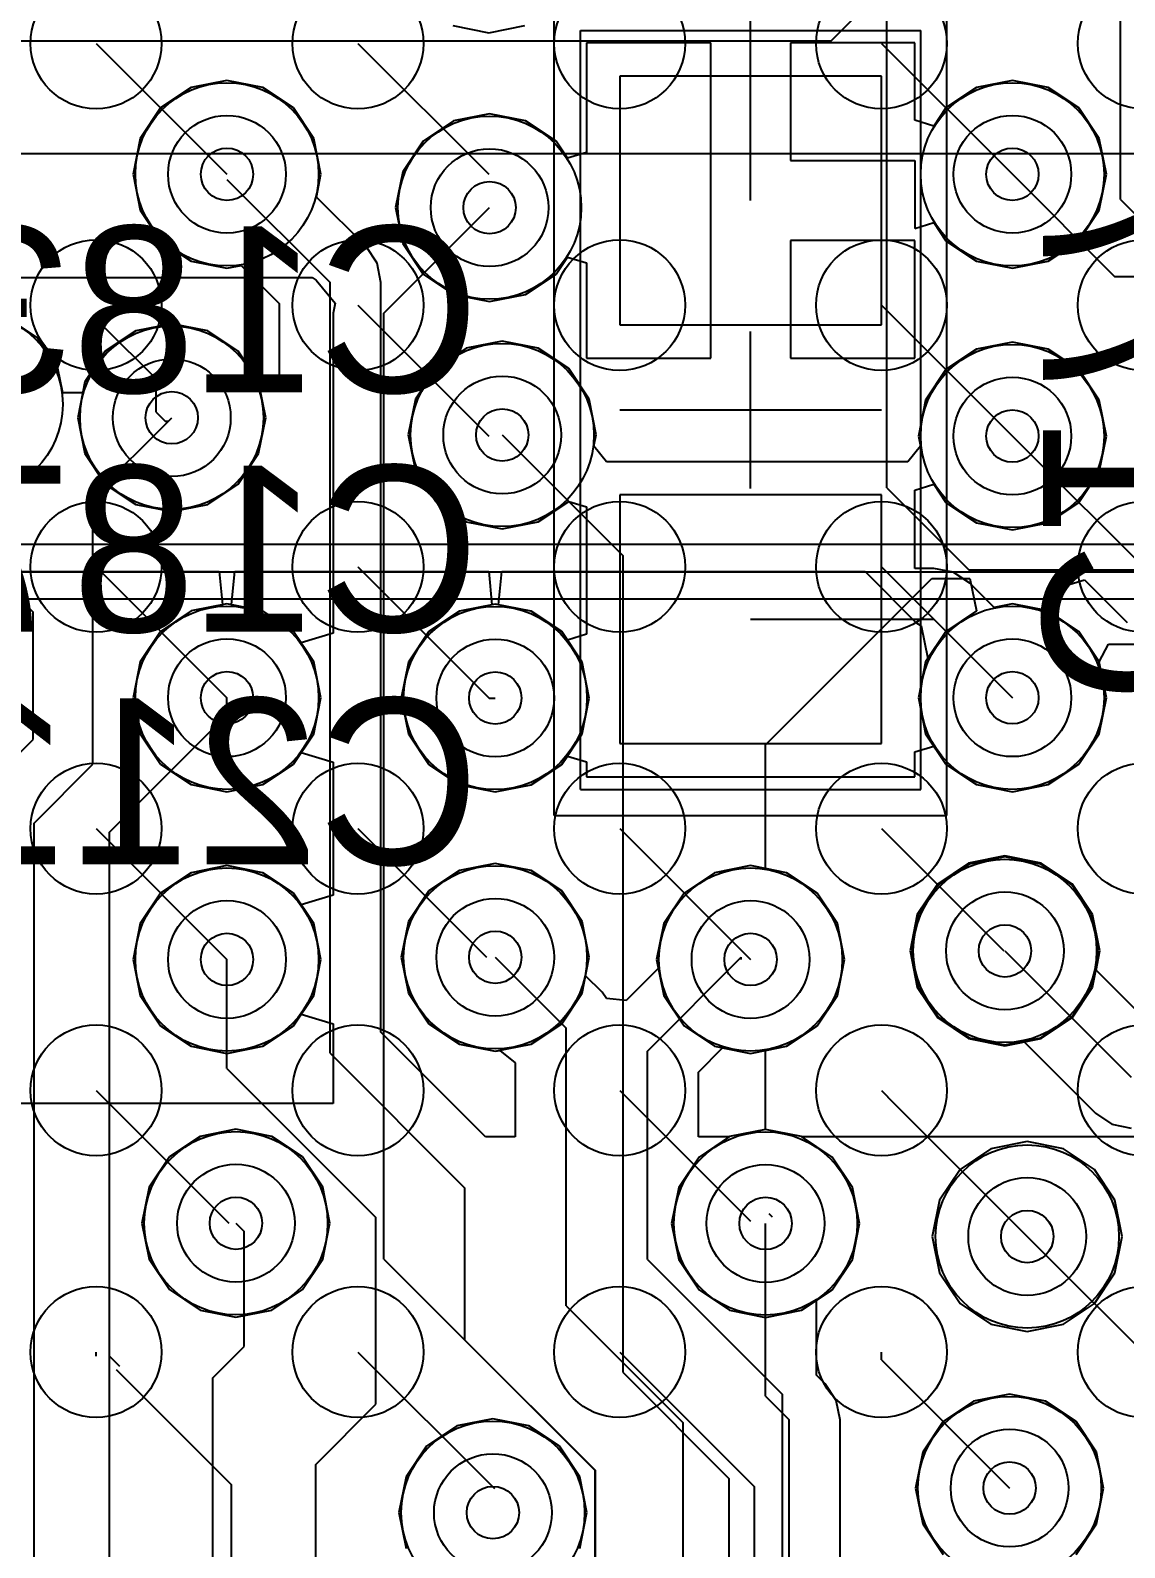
# Model space of a CAD drawing. Extents: x 28 to 300, y 18 to 330.
# Drawn here: x 180.03 to 184.21, y 139.52 to 145.32 of the extents above; entities that cross this region are included whole.
import ezdxf

# ---------------------------------------------------------------- set-up
doc = ezdxf.new("R2010")
doc.units = 0
for name, color, linetype in [('BOTTOMLAYER', 5, 'CONTINUOUS'), ('BOTTOMOVERLAY', 54, 'CONTINUOUS'), ('BOTTOMPASTE', 16, 'CONTINUOUS'), ('BOTTOMSOLDER', 6, 'CONTINUOUS'), ('DRILLDRAWING', 1, 'CONTINUOUS'), ('INTERNALPLANE1', 76, 'CONTINUOUS'), ('INTERNALPLANE6', 136, 'CONTINUOUS'), ('MECHANICAL14', 56, 'CONTINUOUS'), ('MECHANICAL16', 56, 'CONTINUOUS'), ('MECHANICAL8', 56, 'CONTINUOUS'), ('MIDLAYER1', 16, 'CONTINUOUS'), ('MIDLAYER3', 90, 'CONTINUOUS'), ('MULTILAYER', 9, 'CONTINUOUS'), ('TOPLAYER', 1, 'CONTINUOUS'), ('TOPPASTE', 8, 'CONTINUOUS'), ('TOPSOLDER', 216, 'CONTINUOUS'), ('VIAHOLELAYER', 16, 'CONTINUOUS')]:
    doc.layers.add(name, color=color, linetype=linetype)

msp = doc.modelspace()

# ---------------------------------------------------------------- linework, layer by layer
at = {"layer": 'BOTTOMLAYER'}
for p, q in [((182.7796, 144.6702), (182.7796, 145.7198)), ((181.6423, 145.3386), (181.7796, 145.3113)), ((181.7796, 145.3113), (181.9169, 145.3386)), ((182.6272, 145.2722), (182.1526, 145.2722)), ((182.1526, 145.2722), (182.1526, 144.8541)), ((182.6272, 144.6699), (182.6272, 145.2722)), ((183.4066, 145.2722), (182.932, 145.2722)), ((182.932, 145.2722), (182.932, 144.8226)), ((183.4066, 144.9768), (183.4066, 145.2722)), ((180.7796, 145.1291), (180.6423, 145.1018)), ((180.9169, 145.1018), (180.7796, 145.1291)), ((183.2796, 145.1452), (182.2796, 145.1452)), ((182.2796, 145.1452), (182.2796, 144.1952)), ((183.2796, 144.1952), (183.2796, 145.1452)), ((183.7796, 145.1291), (183.6423, 145.1018)), ((183.9169, 145.1018), (183.7796, 145.1291)), ((180.6423, 145.1018), (180.5258, 145.024)), ((181.0334, 145.024), (180.9169, 145.1018)), ((183.6423, 145.1018), (183.5258, 145.024)), ((184.0334, 145.024), (183.9169, 145.1018)), ((180.5258, 145.024), (180.448, 144.9075)), ((181.1112, 144.9075), (181.0334, 145.024)), ((181.7827, 145.0017), (181.6454, 144.9744)), ((181.9201, 144.9744), (181.7827, 145.0017)), ((183.5258, 145.024), (183.4795, 144.9547)), ((184.1112, 144.9075), (184.0334, 145.024)), ((181.6454, 144.9744), (181.5289, 144.8966)), ((182.0365, 144.8966), (181.9201, 144.9744)), ((183.4795, 144.9547), (183.4066, 144.9768)), ((180.448, 144.9075), (180.4207, 144.7702)), ((181.1385, 144.7702), (181.1112, 144.9075)), ((181.5289, 144.8966), (181.4511, 144.7802)), ((182.0797, 144.832), (182.0365, 144.8966)), ((184.1385, 144.7702), (184.1112, 144.9075)), ((182.1526, 144.8541), (182.0797, 144.832)), ((182.932, 144.8226), (183.4066, 144.8226)), ((183.4066, 144.8226), (183.4066, 144.5636)), ((180.4207, 144.7702), (180.448, 144.6329)), ((181.1212, 144.6834), (181.1385, 144.7702)), ((181.4511, 144.7802), (181.4238, 144.6428)), ((184.1112, 144.6329), (184.1385, 144.7702)), ((180.7796, 144.7504), (181.1733, 144.3567)), ((181.3106, 144.494), (181.1212, 144.6834)), ((181.4238, 144.6428), (181.4511, 144.5055)), ((182.6272, 144.0682), (182.6272, 144.6699)), ((180.448, 144.6329), (180.5258, 144.5164)), ((183.4066, 144.5636), (183.4795, 144.5857)), ((183.4795, 144.5857), (183.5258, 144.5164)), ((184.0334, 144.5164), (184.1112, 144.6329)), ((180.5258, 144.5164), (180.6423, 144.4386)), ((181.3527, 144.431), (181.3106, 144.494)), ((181.4511, 144.5055), (181.5289, 144.3891)), ((183.4066, 144.5178), (182.932, 144.5178)), ((182.932, 144.5178), (182.932, 144.0682)), ((183.4066, 144.0682), (183.4066, 144.5178)), ((183.5258, 144.5164), (183.6423, 144.4386)), ((183.9169, 144.4386), (184.0334, 144.5164)), ((180.6423, 144.4386), (180.7796, 144.4113)), ((180.7796, 144.4113), (180.8333, 144.422)), ((180.8333, 144.422), (180.9791, 144.2762)), ((181.3675, 144.3567), (181.3527, 144.431)), ((182.0365, 144.3891), (182.0797, 144.4537)), ((182.0797, 144.4537), (182.1526, 144.4316)), ((182.1526, 144.4316), (182.1526, 144.0682)), ((183.6423, 144.4386), (183.7796, 144.4113)), ((183.7796, 144.4113), (183.9169, 144.4386)), ((181.1733, 141.4122), (181.1733, 144.3567)), ((181.3675, 141.4926), (181.3675, 144.3567)), ((181.3675, 144.3567), (181.3675, 144.3567)), ((181.3675, 144.3567), (181.3675, 144.3567)), ((181.3675, 144.3567), (181.3675, 144.3567)), ((181.3675, 144.3567), (181.3675, 144.3567)), ((181.3675, 144.3567), (181.3675, 144.3567)), ((181.3675, 144.3567), (181.3675, 144.3567)), ((181.3675, 144.3567), (181.3675, 144.3567)), ((181.3675, 144.3567), (181.3675, 144.3567)), ((181.3675, 144.3567), (181.3675, 144.3567)), ((181.3675, 144.3567), (181.3675, 144.3567)), ((181.3675, 144.3567), (181.3675, 144.3567)), ((181.3675, 144.3567), (181.3675, 144.3567)), ((181.3675, 144.3567), (181.3675, 144.3567)), ((181.3675, 144.3567), (181.3675, 144.3567)), ((181.3675, 144.3567), (181.3675, 144.3567)), ((181.3675, 144.3567), (181.3675, 144.3567)), ((181.3675, 144.3567), (181.3675, 144.3567)), ((181.3675, 144.3567), (181.3675, 144.3567)), ((181.3675, 144.3567), (181.3675, 144.3567)), ((181.3675, 144.3567), (181.3675, 144.3567)), ((181.3675, 144.3567), (181.3675, 144.3567)), ((181.3675, 144.3567), (181.3675, 144.3567)), ((181.3675, 144.3567), (181.3675, 144.3567)), ((181.3675, 144.3567), (181.3675, 144.3567)), ((181.3675, 144.3567), (181.3675, 144.3567)), ((181.3675, 144.3567), (181.3675, 144.3567)), ((181.3675, 144.3567), (181.3675, 144.3567)), ((181.3675, 144.3567), (181.3675, 144.3567)), ((181.3675, 144.3567), (181.3675, 144.3567)), ((181.3675, 144.3567), (181.3675, 144.3567)), ((181.3675, 144.3567), (181.3675, 144.3567)), ((181.3675, 144.3567), (181.3675, 144.3567)), ((181.3675, 144.3567), (181.3675, 144.3567)), ((181.3675, 144.3567), (181.3675, 144.3567)), ((181.3675, 144.3567), (181.3675, 144.3567)), ((181.3675, 144.3567), (181.3675, 144.3567)), ((181.3675, 144.3567), (181.3675, 144.3567)), ((181.3675, 144.3567), (181.3675, 144.3567)), ((181.3675, 144.3567), (181.3675, 144.3567)), ((181.3675, 144.3567), (181.3675, 144.3567)), ((181.3675, 144.3567), (181.3675, 144.3567)), ((181.3675, 144.3567), (181.3675, 144.3567)), ((181.3675, 144.3567), (181.3675, 144.3567)), ((181.3675, 144.3567), (181.3675, 144.3567)), ((181.3675, 144.3567), (181.3675, 144.3567)), ((181.3675, 144.3567), (181.3675, 144.3567)), ((181.3675, 144.3567), (181.3675, 144.3567)), ((181.5289, 144.3891), (181.6454, 144.3113)), ((181.9201, 144.3113), (182.0365, 144.3891)), ((181.6454, 144.3113), (181.7827, 144.2839)), ((181.7827, 144.2839), (181.9201, 144.3113)), ((180.9791, 144.2762), (180.9791, 143.9696)), ((180.0561, 144.1451), (179.9396, 144.2229)), ((180.5686, 144.1991), (180.4313, 144.1718)), ((180.7059, 144.1718), (180.5686, 144.1991)), ((182.2796, 144.1952), (183.2796, 144.1952)), ((180.1339, 144.0286), (180.0561, 144.1451)), ((180.4313, 144.1718), (180.3148, 144.094)), ((180.8224, 144.094), (180.7059, 144.1718)), ((181.831, 144.1331), (181.6936, 144.1057)), ((181.9683, 144.1057), (181.831, 144.1331)), ((183.7796, 144.1291), (183.6423, 144.1018)), ((183.9169, 144.1018), (183.7796, 144.1291)), ((180.3148, 144.094), (180.237, 143.9775)), ((180.9002, 143.9775), (180.8224, 144.094)), ((181.6936, 144.1057), (181.5772, 144.0279)), ((182.0848, 144.0279), (181.9683, 144.1057)), ((182.1526, 144.0682), (182.6272, 144.0682)), ((182.932, 144.0682), (183.4066, 144.0682)), ((183.6423, 144.1018), (183.5258, 144.024)), ((184.0334, 144.024), (183.9169, 144.1018)), ((180.1524, 143.9354), (180.1339, 144.0286)), ((181.5772, 144.0279), (181.4994, 143.9115)), ((182.1626, 143.9115), (182.0848, 144.0279)), ((183.5258, 144.024), (183.448, 143.9075)), ((184.1112, 143.9075), (184.0334, 144.024)), ((180.237, 143.9775), (180.2286, 143.9354)), ((180.9032, 143.9622), (180.9002, 143.9775)), ((180.9791, 143.9696), (180.9032, 143.9622)), ((180.2286, 143.9354), (180.1524, 143.9354)), ((181.4994, 143.9115), (181.4721, 143.7742)), ((182.1899, 143.7742), (182.1626, 143.9115)), ((183.448, 143.9075), (183.4207, 143.7702)), ((184.1385, 143.7702), (184.1112, 143.9075)), ((180.2677, 143.5393), (180.5686, 143.8402)), ((181.4721, 143.7742), (181.4994, 143.6368)), ((182.1813, 143.7311), (182.1899, 143.7742)), ((179.4086, 143.7282), (180.0391, 143.0977)), ((182.2297, 143.6722), (182.1813, 143.7311)), ((183.4285, 143.7311), (183.3801, 143.6722)), ((183.4207, 143.7702), (183.4285, 143.7311)), ((184.1112, 143.6329), (184.1385, 143.7702)), ((183.3801, 143.6722), (182.2297, 143.6722)), ((181.4994, 143.6368), (181.5772, 143.5204)), ((184.0334, 143.5164), (184.1112, 143.6329)), ((180.2677, 142.5165), (180.2677, 143.5393)), ((183.2796, 143.5452), (182.2796, 143.5452)), ((182.2796, 143.5452), (182.2796, 142.5952)), ((183.2796, 142.5952), (183.2796, 143.5452)), ((183.4066, 143.5636), (183.4795, 143.5857)), ((183.4066, 143.2644), (183.4066, 143.5636)), ((183.4795, 143.5857), (183.5258, 143.5164)), ((181.5772, 143.5204), (181.6936, 143.4426)), ((181.9683, 143.4426), (182.0848, 143.5204)), ((182.0848, 143.5204), (182.1526, 143.4998)), ((182.1526, 143.4998), (182.1526, 143.0129)), ((183.5258, 143.5164), (183.6423, 143.4386)), ((183.9169, 143.4386), (184.0334, 143.5164)), ((181.6936, 143.4426), (181.831, 143.4153)), ((181.831, 143.4153), (181.9683, 143.4426)), ((183.6423, 143.4386), (183.7796, 143.4113)), ((183.7796, 143.4113), (183.9169, 143.4386)), ((183.4796, 143.2644), (183.4066, 143.2644)), ((183.5539, 143.2496), (183.4796, 143.2644)), ((183.6169, 143.2075), (183.5539, 143.2496)), ((183.7094, 143.1151), (183.6169, 143.2075)), ((180.0391, 142.6112), (180.0391, 143.0977)), ((181.6671, 143.1008), (181.5506, 143.023)), ((181.8044, 143.1281), (181.6671, 143.1008)), ((181.9417, 143.1008), (181.8044, 143.1281)), ((182.0582, 143.023), (181.9417, 143.1008)), ((183.7796, 143.1291), (183.7094, 143.1151)), ((183.9169, 143.1018), (183.7796, 143.1291)), ((184.0334, 143.024), (183.9169, 143.1018)), ((181.5506, 143.023), (181.4728, 142.9065)), ((182.0797, 142.9908), (182.0582, 143.023)), ((182.7796, 143.0702), (183.4796, 143.0702)), ((183.4796, 143.0702), (183.7796, 142.7702)), ((184.1112, 142.9075), (184.0334, 143.024)), ((182.1526, 143.0129), (182.0797, 142.9908)), ((181.4728, 142.9065), (181.4455, 142.7692)), ((184.1385, 142.7702), (184.1112, 142.9075)), ((180.7796, 142.7051), (180.7796, 142.7702)), ((181.4455, 142.7692), (181.4728, 142.6319)), ((184.1112, 142.6329), (184.1385, 142.7702)), ((180.3312, 142.2567), (180.7796, 142.7051)), ((179.7258, 142.2979), (180.0391, 142.6112)), ((181.4728, 142.6319), (181.5506, 142.5154)), ((184.0334, 142.5164), (184.1112, 142.6329)), ((182.2796, 142.5952), (183.2796, 142.5952)), ((183.4066, 142.5636), (183.4795, 142.5857)), ((183.4066, 142.4682), (183.4066, 142.5636)), ((183.4795, 142.5857), (183.5258, 142.5164)), ((180.0428, 142.2916), (180.2677, 142.5165)), ((181.5506, 142.5154), (181.6671, 142.4376)), ((181.9417, 142.4376), (182.0582, 142.5154)), ((182.0582, 142.5154), (182.0797, 142.5476)), ((182.0797, 142.5476), (182.1526, 142.5255)), ((182.1526, 142.5255), (182.1526, 142.4682)), ((183.5258, 142.5164), (183.6423, 142.4386)), ((183.9169, 142.4386), (184.0334, 142.5164)), ((181.6671, 142.4376), (181.8044, 142.4103)), ((181.8044, 142.4103), (181.9417, 142.4376)), ((182.1526, 142.4682), (183.4066, 142.4682)), ((183.6423, 142.4386), (183.7796, 142.4113)), ((183.7796, 142.4113), (183.9169, 142.4386)), ((180.0428, 138.3894), (180.0428, 142.2916)), ((180.3312, 138.121), (180.3312, 142.2567)), ((183.7512, 142.162), (183.6139, 142.1347)), ((183.8886, 142.1347), (183.7512, 142.162)), ((181.6671, 142.1102), (181.5506, 142.0324)), ((181.8044, 142.1375), (181.6671, 142.1102)), ((181.9417, 142.1102), (181.8044, 142.1375)), ((182.0582, 142.0324), (181.9417, 142.1102)), ((182.6423, 142.1018), (182.5258, 142.024)), ((182.7796, 142.1291), (182.6423, 142.1018)), ((182.9169, 142.1018), (182.7796, 142.1291)), ((183.0334, 142.024), (182.9169, 142.1018)), ((183.6139, 142.1347), (183.4974, 142.0569)), ((184.005, 142.0569), (183.8886, 142.1347)), ((181.5506, 142.0324), (181.4728, 141.9159)), ((182.136, 141.9159), (182.0582, 142.0324)), ((183.4974, 142.0569), (183.4196, 141.9405)), ((184.0828, 141.9405), (184.005, 142.0569)), ((182.5258, 142.024), (182.448, 141.9075)), ((183.1112, 141.9075), (183.0334, 142.024)), ((181.4728, 141.9159), (181.4455, 141.7786)), ((182.1633, 141.7786), (182.136, 141.9159)), ((183.4196, 141.9405), (183.3923, 141.8031)), ((184.1101, 141.8031), (184.0828, 141.9405)), ((182.448, 141.9075), (182.4207, 141.7702)), ((183.1385, 141.7702), (183.1112, 141.9075)), ((183.3923, 141.8031), (183.4196, 141.6658)), ((184.0828, 141.6658), (184.1101, 141.8031)), ((180.7796, 141.3536), (180.7796, 141.7702)), ((181.4455, 141.7786), (181.4728, 141.6413)), ((181.8044, 141.7786), (182.0748, 141.5082)), ((182.1493, 141.7084), (182.1633, 141.7786)), ((182.3859, 141.4203), (182.7442, 141.7786)), ((182.4207, 141.7702), (182.4274, 141.7365)), ((182.7442, 141.7702), (182.7442, 141.7786)), ((183.1112, 141.6329), (183.1385, 141.7702)), ((182.2122, 141.6455), (182.1493, 141.7084)), ((182.4274, 141.7365), (182.3044, 141.6135)), ((181.4728, 141.6413), (181.5506, 141.5248)), ((182.2286, 141.621), (182.2122, 141.6455)), ((183.0334, 141.5164), (183.1112, 141.6329)), ((183.4196, 141.6658), (183.4974, 141.5493)), ((184.005, 141.5493), (184.0828, 141.6658)), ((182.3044, 141.6135), (182.2286, 141.621)), ((181.5506, 141.5248), (181.6671, 141.447)), ((182.9169, 141.4386), (183.0334, 141.5164)), ((183.4974, 141.5493), (183.6139, 141.4715)), ((183.8886, 141.4715), (184.005, 141.5493)), ((181.7674, 141.0928), (181.3675, 141.4926)), ((182.0748, 140.4467), (182.0748, 141.5082)), ((183.6139, 141.4715), (183.7512, 141.4442)), ((183.7512, 141.4442), (183.8886, 141.4715)), ((181.1733, 141.4122), (181.6887, 140.8967)), ((181.6671, 141.447), (181.8044, 141.4197)), ((181.8044, 141.4197), (181.8217, 141.4231)), ((181.8217, 141.4231), (181.8806, 141.3748)), ((182.3859, 140.6238), (182.3859, 141.4203)), ((182.5801, 141.3398), (182.6728, 141.4325)), ((182.6728, 141.4325), (182.7796, 141.4113)), ((182.7796, 141.4113), (182.9169, 141.4386)), ((180.7796, 141.3536), (181.3484, 140.7848)), ((181.8806, 141.3748), (181.8806, 141.0928)), ((182.5801, 141.0928), (182.5801, 141.3398)), ((182.8368, 141.1206), (182.6995, 141.0933)), ((182.9742, 141.0933), (182.8368, 141.1206)), ((181.8806, 141.0928), (181.7674, 141.0928)), ((182.6987, 141.0928), (182.5801, 141.0928)), ((182.6995, 141.0933), (182.6987, 141.0928)), ((182.9749, 141.0928), (182.9742, 141.0933)), ((184.5149, 141.0928), (182.9749, 141.0928)), ((181.6887, 140.3152), (181.6887, 140.8967)), ((180.8138, 140.7626), (180.8455, 140.7309)), ((181.3484, 140.0708), (181.3484, 140.7848)), ((180.8455, 140.2918), (180.8455, 140.7309)), ((183.8364, 140.7118), (184.3684, 140.1798)), ((182.3859, 140.6238), (182.901, 140.1087)), ((182.0748, 140.4467), (182.5218, 139.9997)), ((181.6887, 140.3152), (182.1866, 139.8173)), ((180.7249, 140.1713), (180.8455, 140.2918)), ((180.7249, 137.7273), (180.7249, 140.1713)), ((181.1186, 139.8411), (181.3484, 140.0708)), ((182.901, 138.0788), (182.901, 140.1087)), ((182.5218, 138.3665), (182.5218, 139.9997)), ((181.1186, 138.5443), (181.1186, 139.8411)), ((182.1866, 138.7643), (182.1866, 139.8173))]:
    msp.add_line(p, q, dxfattribs=at)
for centre in [(180.7796, 144.7702), (183.7796, 144.7702), (181.7827, 144.6428), (180.5686, 143.8402), (181.831, 143.7742), (183.7796, 143.7702), (180.7796, 142.7702), (181.8044, 142.7692), (183.7796, 142.7702), (180.7796, 141.7702), (181.8044, 141.7786), (182.7796, 141.7702), (183.7512, 141.8031), (180.8138, 140.7626), (182.8368, 140.7617), (183.8364, 140.7118), (183.769, 139.7508), (181.7954, 139.6568)]:
    msp.add_circle(centre, 0.225, dxfattribs=at)
at = {"layer": 'BOTTOMOVERLAY'}
msp.add_line((182.2796, 143.8702), (183.2796, 143.8702), dxfattribs=at)
at = {"layer": 'BOTTOMPASTE'}
for p, q in [((183.2796, 145.1452), (182.2796, 145.1452)), ((182.2796, 145.1452), (182.2796, 144.1952)), ((183.2796, 144.1952), (183.2796, 145.1452)), ((182.2796, 144.1952), (183.2796, 144.1952)), ((183.2796, 143.5452), (182.2796, 143.5452)), ((182.2796, 143.5452), (182.2796, 142.5952)), ((183.2796, 142.5952), (183.2796, 143.5452)), ((182.2796, 142.5952), (183.2796, 142.5952))]:
    msp.add_line(p, q, dxfattribs=at)
at = {"layer": 'BOTTOMSOLDER'}
for p, q in [((183.2796, 145.1452), (182.2796, 145.1452)), ((182.2796, 145.1452), (182.2796, 144.1952)), ((183.2796, 144.1952), (183.2796, 145.1452)), ((182.2796, 144.1952), (183.2796, 144.1952)), ((183.2796, 143.5452), (182.2796, 143.5452)), ((182.2796, 143.5452), (182.2796, 142.5952)), ((183.2796, 142.5952), (183.2796, 143.5452)), ((182.2796, 142.5952), (183.2796, 142.5952))]:
    msp.add_line(p, q, dxfattribs=at)
at = {"layer": 'DRILLDRAWING'}
for centre in [(180.7796, 144.7702), (183.7796, 144.7702), (181.7827, 144.6428), (180.5686, 143.8402), (181.831, 143.7742), (183.7796, 143.7702), (180.7796, 142.7702), (181.8044, 142.7692), (183.7796, 142.7702), (180.7796, 141.7702), (181.8044, 141.7786), (182.7796, 141.7702), (183.7512, 141.8031), (180.8138, 140.7626), (182.8368, 140.7617), (183.8364, 140.7118), (183.769, 139.7508), (181.7954, 139.6568)]:
    msp.add_circle(centre, 0.1, dxfattribs=at)
at = {"layer": 'INTERNALPLANE1'}
for p, q in [((188.129, 143.3554), (173.5056, 143.3554)), ((173.4651, 143.2518), (183.7732, 143.2518)), ((183.7732, 143.2518), (188.129, 143.2518)), ((173.4651, 143.1482), (188.0861, 143.1482))]:
    msp.add_line(p, q, dxfattribs=at)
for centre in [(180.7796, 144.7702), (183.7796, 144.7702), (181.7827, 144.6428), (179.8023, 143.8913), (180.5686, 143.8402), (181.831, 143.7742), (183.7796, 143.7702), (180.7796, 142.7702), (183.7796, 142.7702), (183.7512, 141.8031), (180.7796, 141.7702), (181.8044, 141.7786), (182.7796, 141.7702), (180.8138, 140.7626), (182.8368, 140.7617), (183.8364, 140.7118), (181.7954, 139.6568)]:
    msp.add_circle(centre, 0.35, dxfattribs=at)
at = {"layer": 'INTERNALPLANE6'}
for centre in [(180.7796, 144.7702), (183.7796, 144.7702), (181.7827, 144.6428), (179.8023, 143.8913), (180.5686, 143.8402), (181.831, 143.7742), (183.7796, 143.7702), (180.7796, 142.7702), (181.8044, 142.7692), (183.7512, 141.8031), (180.7796, 141.7702), (181.8044, 141.7786), (182.7796, 141.7702), (180.8138, 140.7626), (182.8368, 140.7617), (183.8364, 140.7118), (183.769, 139.7508)]:
    msp.add_circle(centre, 0.35, dxfattribs=at)
at = {"layer": 'MECHANICAL14'}
for p, q in [((182.1296, 145.3202), (183.4296, 145.3202)), ((182.1296, 142.4202), (182.1296, 145.3202)), ((183.4296, 142.4202), (183.4296, 145.3202)), ((182.1296, 142.4202), (183.4296, 142.4202))]:
    msp.add_line(p, q, dxfattribs=at)
at = {"layer": 'MECHANICAL16'}
for p, q in [((182.0296, 142.3202), (182.0296, 145.4202)), ((183.5296, 142.3202), (183.5296, 145.4202)), ((182.7796, 143.5702), (182.7796, 144.1702)), ((182.4796, 143.8702), (183.0796, 143.8702)), ((182.0296, 142.3202), (183.5296, 142.3202))]:
    msp.add_line(p, q, dxfattribs=at)
at = {"layer": 'MECHANICAL8'}
msp.add_line((160.0248, 144.8496), (238.7698, 144.8496), dxfattribs=at)
at = {"layer": 'MIDLAYER1'}
for p, q in [((183.3006, 143.5718), (183.3006, 147.2072)), ((183.7796, 144.7702), (184.1697, 144.3801)), ((184.1697, 144.3801), (187.3439, 144.3801)), ((183.3006, 143.5718), (183.6128, 143.2596)), ((179.6704, 143.252), (180.7495, 143.252)), ((180.7495, 143.252), (180.762, 143.1256)), ((180.8074, 143.2286), (180.8097, 143.252)), ((180.8097, 143.252), (181.7794, 143.252)), ((181.7794, 143.252), (181.7918, 143.1256)), ((181.817, 143.1256), (181.8294, 143.252)), ((181.8294, 143.252), (183.2175, 143.252)), ((183.2175, 143.252), (183.4114, 143.0582)), ((183.6128, 143.2596), (185.8931, 143.2596)), ((180.7972, 143.1256), (180.8074, 143.2286)), ((180.6423, 143.1018), (180.5258, 143.024)), ((180.762, 143.1256), (180.6423, 143.1018)), ((180.762, 143.1256), (180.762, 143.1256)), ((180.762, 143.1256), (180.762, 143.1256)), ((180.9169, 143.1018), (180.7972, 143.1256)), ((181.0334, 143.024), (180.9169, 143.1018)), ((181.6671, 143.1008), (181.5506, 143.023)), ((181.7918, 143.1256), (181.6671, 143.1008)), ((181.7918, 143.1256), (181.7918, 143.1256)), ((181.7918, 143.1256), (181.7918, 143.1256)), ((181.9417, 143.1008), (181.817, 143.1256)), ((182.0582, 143.023), (181.9417, 143.1008)), ((180.5258, 143.024), (180.448, 142.9075)), ((181.1112, 142.9075), (181.0334, 143.024)), ((181.5506, 143.023), (181.4728, 142.9065)), ((182.136, 142.9065), (182.0582, 143.023)), ((183.4114, 143.0582), (183.4114, 143.0582)), ((183.4114, 143.0582), (183.4316, 143.0446)), ((183.4316, 143.0446), (183.4564, 142.9201)), ((184.1112, 142.9075), (184.1471, 142.9747)), ((184.1471, 142.9747), (184.4269, 142.9747)), ((180.448, 142.9075), (180.4207, 142.7702)), ((181.1385, 142.7702), (181.1112, 142.9075)), ((181.4728, 142.9065), (181.4455, 142.7692)), ((182.1633, 142.7692), (182.136, 142.9065)), ((183.448, 142.9075), (183.4207, 142.7702)), ((183.4564, 142.9201), (183.448, 142.9075)), ((184.1385, 142.7702), (184.1112, 142.9075)), ((180.4207, 142.7702), (180.448, 142.6329)), ((181.1112, 142.6329), (181.1385, 142.7702)), ((181.4455, 142.7692), (181.4728, 142.6319)), ((182.136, 142.6319), (182.1633, 142.7692)), ((183.4207, 142.7702), (183.448, 142.6329)), ((184.1112, 142.6329), (184.1385, 142.7702)), ((180.448, 142.6329), (180.5258, 142.5164)), ((181.0334, 142.5164), (181.1112, 142.6329)), ((181.4728, 142.6319), (181.5506, 142.5154)), ((182.0582, 142.5154), (182.136, 142.6319)), ((183.448, 142.6329), (183.5258, 142.5164)), ((184.0334, 142.5164), (184.1112, 142.6329)), ((180.5258, 142.5164), (180.6423, 142.4386)), ((180.9169, 142.4386), (181.0334, 142.5164)), ((181.5506, 142.5154), (181.6671, 142.4376)), ((181.9417, 142.4376), (182.0582, 142.5154)), ((183.5258, 142.5164), (183.6423, 142.4386)), ((183.9169, 142.4386), (184.0334, 142.5164)), ((180.6423, 142.4386), (180.7796, 142.4113)), ((180.7796, 142.4113), (180.9169, 142.4386)), ((181.6671, 142.4376), (181.8044, 142.4103)), ((181.8044, 142.4103), (181.9417, 142.4376)), ((183.6423, 142.4386), (183.7796, 142.4113)), ((183.7796, 142.4113), (183.9169, 142.4386)), ((183.7512, 142.1657), (183.6125, 142.1381)), ((183.89, 142.1381), (183.7512, 142.1657)), ((180.6423, 142.1018), (180.5258, 142.024)), ((180.7796, 142.1291), (180.6423, 142.1018)), ((180.9169, 142.1018), (180.7796, 142.1291)), ((181.0334, 142.024), (180.9169, 142.1018)), ((181.6671, 142.1102), (181.5506, 142.0324)), ((181.8044, 142.1375), (181.6671, 142.1102)), ((181.9417, 142.1102), (181.8044, 142.1375)), ((182.0582, 142.0324), (181.9417, 142.1102)), ((182.6423, 142.1018), (182.5258, 142.024)), ((182.7796, 142.1291), (182.6423, 142.1018)), ((182.9169, 142.1018), (182.7796, 142.1291)), ((183.0334, 142.024), (182.9169, 142.1018)), ((183.6125, 142.1381), (183.4948, 142.0595)), ((184.0076, 142.0595), (183.89, 142.1381)), ((181.5506, 142.0324), (181.4728, 141.9159)), ((182.136, 141.9159), (182.0582, 142.0324)), ((183.4948, 142.0595), (183.4163, 141.9419)), ((184.0862, 141.9419), (184.0076, 142.0595)), ((180.5258, 142.024), (180.448, 141.9075)), ((181.1112, 141.9075), (181.0334, 142.024)), ((182.5258, 142.024), (182.448, 141.9075)), ((183.1112, 141.9075), (183.0334, 142.024)), ((181.4728, 141.9159), (181.4455, 141.7786)), ((182.1633, 141.7786), (182.136, 141.9159)), ((183.4163, 141.9419), (183.3887, 141.8031)), ((184.1138, 141.8031), (184.0862, 141.9419)), ((180.448, 141.9075), (180.4207, 141.7702)), ((181.1385, 141.7702), (181.1112, 141.9075)), ((182.448, 141.9075), (182.4207, 141.7702)), ((183.1385, 141.7702), (183.1112, 141.9075)), ((183.3887, 141.8031), (183.4163, 141.6644)), ((184.0862, 141.6644), (184.1138, 141.8031)), ((180.4207, 141.7702), (180.448, 141.6329)), ((181.1112, 141.6329), (181.1385, 141.7702)), ((181.4455, 141.7786), (181.4728, 141.6413)), ((182.136, 141.6413), (182.1633, 141.7786)), ((182.4207, 141.7702), (182.448, 141.6329)), ((183.1112, 141.6329), (183.1385, 141.7702)), ((180.448, 141.6329), (180.5258, 141.5164)), ((181.0334, 141.5164), (181.1112, 141.6329)), ((181.4728, 141.6413), (181.5506, 141.5248)), ((182.0582, 141.5248), (182.136, 141.6413)), ((182.448, 141.6329), (182.5258, 141.5164)), ((183.0334, 141.5164), (183.1112, 141.6329)), ((183.4163, 141.6644), (183.4948, 141.5467)), ((184.0076, 141.5467), (184.0862, 141.6644)), ((180.5258, 141.5164), (180.6423, 141.4386)), ((180.9169, 141.4386), (181.0334, 141.5164)), ((181.5506, 141.5248), (181.6671, 141.447)), ((181.9417, 141.447), (182.0582, 141.5248)), ((182.5258, 141.5164), (182.6423, 141.4386)), ((182.9169, 141.4386), (183.0334, 141.5164)), ((183.4948, 141.5467), (183.6125, 141.4682)), ((183.89, 141.4682), (184.0076, 141.5467)), ((183.6125, 141.4682), (183.7512, 141.4406)), ((183.7512, 141.4406), (183.89, 141.4682)), ((180.6423, 141.4386), (180.7796, 141.4113)), ((180.7796, 141.4113), (180.9169, 141.4386)), ((181.6671, 141.447), (181.8044, 141.4197)), ((181.8044, 141.4197), (181.9417, 141.447)), ((182.6423, 141.4386), (182.7796, 141.4113)), ((182.7796, 141.4113), (182.9169, 141.4386)), ((180.8138, 141.1215), (180.6765, 141.0942)), ((180.9511, 141.0942), (180.8138, 141.1215)), ((182.8368, 141.1206), (182.6995, 141.0933)), ((182.9742, 141.0933), (182.8368, 141.1206)), ((180.6765, 141.0942), (180.56, 141.0164)), ((181.0676, 141.0164), (180.9511, 141.0942)), ((182.6995, 141.0933), (182.583, 141.0155)), ((183.0906, 141.0155), (182.9742, 141.0933)), ((183.6977, 141.0468), (183.58, 140.9682)), ((183.8364, 141.0744), (183.6977, 141.0468)), ((183.9751, 141.0468), (183.8364, 141.0744)), ((184.0928, 140.9682), (183.9751, 141.0468)), ((180.56, 141.0164), (180.4822, 140.8999)), ((181.1454, 140.8999), (181.0676, 141.0164)), ((182.583, 141.0155), (182.5052, 140.8991)), ((183.1684, 140.8991), (183.0906, 141.0155)), ((183.58, 140.9682), (183.5014, 140.8505)), ((184.1714, 140.8505), (184.0928, 140.9682)), ((180.4822, 140.8999), (180.4549, 140.7626)), ((181.1727, 140.7626), (181.1454, 140.8999)), ((182.5052, 140.8991), (182.4779, 140.7617)), ((183.1957, 140.7617), (183.1684, 140.8991)), ((183.5014, 140.8505), (183.4738, 140.7118)), ((184.199, 140.7118), (184.1714, 140.8505)), ((180.4549, 140.7626), (180.4822, 140.6253)), ((181.1454, 140.6253), (181.1727, 140.7626)), ((182.4779, 140.7617), (182.5052, 140.6244)), ((183.1684, 140.6244), (183.1957, 140.7617)), ((183.4738, 140.7118), (183.5014, 140.5731)), ((184.1714, 140.5731), (184.199, 140.7118)), ((180.4822, 140.6253), (180.56, 140.5088)), ((181.0676, 140.5088), (181.1454, 140.6253)), ((182.5052, 140.6244), (182.583, 140.5079)), ((183.0906, 140.5079), (183.1684, 140.6244)), ((183.5014, 140.5731), (183.58, 140.4554)), ((184.0928, 140.4554), (184.1714, 140.5731)), ((180.56, 140.5088), (180.6765, 140.431)), ((180.9511, 140.431), (181.0676, 140.5088)), ((182.583, 140.5079), (182.6995, 140.4301)), ((182.9742, 140.4301), (183.0906, 140.5079)), ((180.6765, 140.431), (180.8138, 140.4037)), ((180.8138, 140.4037), (180.9511, 140.431)), ((182.6995, 140.4301), (182.8368, 140.4028)), ((182.8368, 140.4028), (182.9742, 140.4301)), ((183.58, 140.4554), (183.6977, 140.3768)), ((183.9751, 140.3768), (184.0928, 140.4554)), ((183.6977, 140.3768), (183.8364, 140.3492)), ((183.8364, 140.3492), (183.9751, 140.3768)), ((183.6317, 140.0824), (183.5152, 140.0046)), ((183.769, 140.1097), (183.6317, 140.0824)), ((183.9063, 140.0824), (183.769, 140.1097)), ((184.0228, 140.0046), (183.9063, 140.0824)), ((181.7954, 140.0157), (181.6581, 139.9884)), ((181.9328, 139.9884), (181.7954, 140.0157)), ((183.5152, 140.0046), (183.4374, 139.8881)), ((184.1006, 139.8881), (184.0228, 140.0046)), ((181.6581, 139.9884), (181.5416, 139.9106)), ((182.0492, 139.9106), (181.9328, 139.9884)), ((181.5416, 139.9106), (181.4638, 139.7942)), ((182.127, 139.7942), (182.0492, 139.9106)), ((183.4374, 139.8881), (183.4101, 139.7508)), ((184.1279, 139.7508), (184.1006, 139.8881)), ((181.4638, 139.7942), (181.4365, 139.6568)), ((182.1543, 139.6568), (182.127, 139.7942)), ((183.4101, 139.7508), (183.4374, 139.6135)), ((184.1006, 139.6135), (184.1279, 139.7508)), ((181.4365, 139.6568), (181.4638, 139.5195)), ((182.127, 139.5195), (182.1543, 139.6568)), ((183.4374, 139.6135), (183.5152, 139.497)), ((184.0228, 139.497), (184.1006, 139.6135))]:
    msp.add_line(p, q, dxfattribs=at)
for centre in [(180.7796, 144.7702), (183.7796, 144.7702), (181.7827, 144.6428), (180.5686, 143.8402), (181.831, 143.7742), (183.7796, 143.7702), (180.7796, 142.7702), (181.8044, 142.7692), (183.7796, 142.7702), (180.7796, 141.7702), (181.8044, 141.7786), (182.7796, 141.7702), (183.7512, 141.8031), (180.8138, 140.7626), (182.8368, 140.7617), (183.8364, 140.7118), (183.769, 139.7508), (181.7954, 139.6568)]:
    msp.add_circle(centre, 0.225, dxfattribs=at)
at = {"layer": 'MIDLAYER3'}
for p, q in [((183.088, 145.2801), (183.3194, 145.5115)), ((184.192, 144.6742), (184.192, 145.3578)), ((174.8463, 145.2801), (183.088, 145.2801)), ((181.3789, 144.239), (181.7827, 144.6428)), ((184.192, 144.6742), (184.485, 144.3812)), ((178.5715, 144.3765), (181.1048, 144.3765)), ((181.1048, 144.3765), (181.1204, 144.3661)), ((181.1204, 144.3661), (181.1925, 144.2783)), ((181.1925, 144.2783), (181.1846, 144.239)), ((181.1846, 144.239), (181.1846, 143.0164)), ((181.3789, 140.6251), (181.3789, 144.239)), ((180.5686, 144.1991), (180.4313, 144.1718)), ((180.7059, 144.1718), (180.5686, 144.1991)), ((180.4313, 144.1718), (180.3148, 144.094)), ((180.8224, 144.094), (180.7059, 144.1718)), ((180.3148, 144.094), (180.237, 143.9775)), ((180.9002, 143.9775), (180.8224, 144.094)), ((180.237, 143.9775), (180.2097, 143.8402)), ((180.9275, 143.8402), (180.9002, 143.9775)), ((180.2097, 143.8402), (180.237, 143.7029)), ((180.9002, 143.7029), (180.9275, 143.8402)), ((181.831, 143.7742), (182.2927, 143.3125)), ((183.7796, 143.7702), (184.3552, 143.1945)), ((180.237, 143.7029), (180.3148, 143.5864)), ((180.8224, 143.5864), (180.9002, 143.7029)), ((180.3148, 143.5864), (180.4313, 143.5086)), ((180.7059, 143.5086), (180.8224, 143.5864)), ((180.4313, 143.5086), (180.5686, 143.4813)), ((180.5686, 143.4813), (180.7059, 143.5086)), ((182.2927, 140.1922), (182.2927, 143.3125)), ((182.8368, 142.5905), (183.4718, 143.2255)), ((183.4718, 143.2255), (183.6176, 143.2255)), ((183.6176, 143.2255), (183.6423, 143.1018)), ((183.9332, 143.1835), (184.0547, 143.2204)), ((184.0547, 143.2204), (184.2179, 143.0572)), ((183.9169, 143.1018), (183.9332, 143.1835)), ((180.6423, 143.1018), (180.5258, 143.024)), ((180.7796, 143.1291), (180.6423, 143.1018)), ((180.9169, 143.1018), (180.7796, 143.1291)), ((181.0334, 143.024), (180.9169, 143.1018)), ((183.6423, 143.1018), (183.5258, 143.024)), ((184.0334, 143.024), (183.9169, 143.1018)), ((180.5258, 143.024), (180.448, 142.9075)), ((181.0631, 142.9795), (181.0334, 143.024)), ((183.5258, 143.024), (183.448, 142.9075)), ((184.1112, 142.9075), (184.0334, 143.024)), ((181.1846, 143.0164), (181.0631, 142.9795)), ((180.448, 142.9075), (180.4207, 142.7702)), ((183.448, 142.9075), (183.4207, 142.7702)), ((184.1385, 142.7702), (184.1112, 142.9075)), ((180.4207, 142.7702), (180.448, 142.6329)), ((183.4207, 142.7702), (183.448, 142.6329)), ((184.1112, 142.6329), (184.1385, 142.7702)), ((180.448, 142.6329), (180.5258, 142.5164)), ((183.448, 142.6329), (183.5258, 142.5164)), ((184.0334, 142.5164), (184.1112, 142.6329)), ((181.0334, 142.5164), (181.0631, 142.5609)), ((181.0631, 142.5609), (181.1846, 142.524)), ((182.8368, 142.1177), (182.8368, 142.5905)), ((180.5258, 142.5164), (180.6423, 142.4386)), ((180.9169, 142.4386), (181.0334, 142.5164)), ((181.1846, 142.524), (181.1846, 142.0164)), ((183.5258, 142.5164), (183.6423, 142.4386)), ((183.9169, 142.4386), (184.0334, 142.5164)), ((180.6423, 142.4386), (180.7796, 142.4113)), ((180.7796, 142.4113), (180.9169, 142.4386)), ((183.6423, 142.4386), (183.7796, 142.4113)), ((183.7796, 142.4113), (183.9169, 142.4386)), ((183.7512, 142.1657), (183.6125, 142.1381)), ((183.89, 142.1381), (183.7512, 142.1657)), ((180.6423, 142.1018), (180.5258, 142.024)), ((180.7796, 142.1291), (180.6423, 142.1018)), ((180.9169, 142.1018), (180.7796, 142.1291)), ((181.0334, 142.024), (180.9169, 142.1018)), ((182.9169, 142.1018), (182.8368, 142.1177)), ((183.0334, 142.024), (182.9169, 142.1018)), ((183.6125, 142.1381), (183.4948, 142.0595)), ((184.0076, 142.0595), (183.89, 142.1381)), ((183.4948, 142.0595), (183.4163, 141.9419)), ((184.0862, 141.9419), (184.0076, 142.0595)), ((180.5258, 142.024), (180.448, 141.9075)), ((181.0631, 141.9795), (181.0334, 142.024)), ((181.1846, 142.0164), (181.0631, 141.9795)), ((183.1112, 141.9075), (183.0334, 142.024)), ((183.4163, 141.9419), (183.3887, 141.8031)), ((184.1138, 141.8031), (184.0862, 141.9419)), ((180.448, 141.9075), (180.4207, 141.7702)), ((183.1385, 141.7702), (183.1112, 141.9075)), ((183.3887, 141.8031), (183.4163, 141.6644)), ((183.7512, 141.8031), (184.2338, 141.3205)), ((184.0992, 141.7298), (184.1138, 141.8031)), ((180.4207, 141.7702), (180.448, 141.6329)), ((183.1112, 141.6329), (183.1385, 141.7702)), ((184.3143, 141.5148), (184.0992, 141.7298)), ((180.448, 141.6329), (180.5258, 141.5164)), ((183.0334, 141.5164), (183.1112, 141.6329)), ((183.4163, 141.6644), (183.4948, 141.5467)), ((180.5258, 141.5164), (180.6423, 141.4386)), ((180.9169, 141.4386), (181.0334, 141.5164)), ((181.0334, 141.5164), (181.0631, 141.5609)), ((181.0631, 141.5609), (181.1846, 141.524)), ((181.1846, 141.524), (181.1846, 141.2198)), ((182.9169, 141.4386), (183.0334, 141.5164)), ((183.4948, 141.5467), (183.6125, 141.4682)), ((183.6125, 141.4682), (183.7512, 141.4406)), ((183.7512, 141.4406), (183.8245, 141.4551)), ((183.8245, 141.4551), (184.0965, 141.1832)), ((180.6423, 141.4386), (180.7796, 141.4113)), ((180.7796, 141.4113), (180.9169, 141.4386)), ((182.8368, 141.4227), (182.9169, 141.4386)), ((182.8368, 141.3205), (182.8368, 141.4227)), ((182.8368, 141.1206), (182.8368, 141.3205)), ((181.1846, 141.2198), (179.6708, 141.2198)), ((184.0965, 141.1832), (184.0965, 141.1832)), ((184.0965, 141.1832), (184.1595, 141.1411)), ((182.9742, 141.0933), (182.8368, 141.1206)), ((184.1595, 141.1411), (184.2338, 141.1263)), ((183.0906, 141.0155), (182.9742, 141.0933)), ((183.6977, 141.0468), (183.58, 140.9682)), ((183.8364, 141.0744), (183.6977, 141.0468)), ((183.9751, 141.0468), (183.8364, 141.0744)), ((184.0928, 140.9682), (183.9751, 141.0468)), ((183.1684, 140.8991), (183.0906, 141.0155)), ((183.58, 140.9682), (183.5014, 140.8505)), ((184.1714, 140.8505), (184.0928, 140.9682)), ((183.1957, 140.7617), (183.1684, 140.8991)), ((183.5014, 140.8505), (183.4738, 140.7118)), ((184.199, 140.7118), (184.1714, 140.8505)), ((182.8368, 140.1013), (182.8368, 140.7617)), ((182.8495, 140.7998), (182.8622, 140.7871)), ((183.1684, 140.6244), (183.1957, 140.7617)), ((183.4738, 140.7118), (183.5014, 140.5731)), ((184.1714, 140.5731), (184.199, 140.7118)), ((181.3789, 140.6251), (182.1855, 139.8184)), ((183.0906, 140.5079), (183.1684, 140.6244)), ((183.5014, 140.5731), (183.58, 140.4554)), ((184.0928, 140.4554), (184.1714, 140.5731)), ((183.0311, 140.4682), (183.0906, 140.5079)), ((183.0311, 140.1818), (183.0311, 140.4682)), ((183.58, 140.4554), (183.6977, 140.3768)), ((183.9751, 140.3768), (184.0928, 140.4554)), ((183.6977, 140.3768), (183.8364, 140.3492)), ((183.8364, 140.3492), (183.9751, 140.3768)), ((182.2927, 140.1922), (182.6984, 139.7864)), ((183.0643, 140.1485), (183.0311, 140.1818)), ((183.1064, 140.0855), (183.0643, 140.1485)), ((183.0643, 140.1485), (183.0643, 140.1485)), ((182.8368, 140.1013), (182.927, 140.0111)), ((183.1212, 140.0111), (183.1064, 140.0855)), ((183.1064, 140.0855), (183.1064, 140.0855)), ((183.1064, 140.0855), (183.1064, 140.0855)), ((183.1064, 140.0855), (183.1064, 140.0855)), ((183.1064, 140.0855), (183.1064, 140.0855)), ((183.1064, 140.0855), (183.1064, 140.0855)), ((183.1064, 140.0855), (183.1064, 140.0855)), ((183.1064, 140.0855), (183.1064, 140.0855)), ((183.1064, 140.0855), (183.1064, 140.0855)), ((183.1064, 140.0855), (183.1064, 140.0855)), ((183.1064, 140.0855), (183.1064, 140.0855)), ((183.1064, 140.0855), (183.1064, 140.0855)), ((183.1064, 140.0855), (183.1064, 140.0855)), ((183.1064, 140.0855), (183.1064, 140.0855)), ((183.1064, 140.0855), (183.1064, 140.0855)), ((183.1064, 140.0855), (183.1064, 140.0855)), ((183.1064, 140.0855), (183.1064, 140.0855)), ((183.1064, 140.0855), (183.1064, 140.0855)), ((183.1064, 140.0855), (183.1064, 140.0855)), ((183.1064, 140.0855), (183.1064, 140.0855)), ((183.6317, 140.0824), (183.5152, 140.0046)), ((183.769, 140.1097), (183.6317, 140.0824)), ((183.9063, 140.0824), (183.769, 140.1097)), ((184.0228, 140.0046), (183.9063, 140.0824)), ((182.927, 139.4015), (182.927, 140.0111)), ((183.1212, 139.482), (183.1212, 140.0111)), ((183.1212, 140.0111), (183.1212, 140.0111)), ((183.5152, 140.0046), (183.4374, 139.8881)), ((184.1006, 139.8881), (184.0228, 140.0046)), ((183.4374, 139.8881), (183.4101, 139.7508)), ((184.1279, 139.7508), (184.1006, 139.8881)), ((182.1855, 137.9609), (182.1855, 139.8184)), ((182.6984, 136.5314), (182.6984, 139.7864)), ((183.4101, 139.7508), (183.4374, 139.6135)), ((184.1006, 139.6135), (184.1279, 139.7508)), ((183.4374, 139.6135), (183.5152, 139.497)), ((184.0228, 139.497), (184.1006, 139.6135))]:
    msp.add_line(p, q, dxfattribs=at)
for centre in [(180.7796, 144.7702), (183.7796, 144.7702), (181.7827, 144.6428), (180.5686, 143.8402), (181.831, 143.7742), (183.7796, 143.7702), (180.7796, 142.7702), (181.8044, 142.7692), (183.7796, 142.7702), (180.7796, 141.7702), (181.8044, 141.7786), (182.7796, 141.7702), (183.7512, 141.8031), (180.8138, 140.7626), (182.8368, 140.7617), (183.8364, 140.7118), (183.769, 139.7508), (181.7954, 139.6568)]:
    msp.add_circle(centre, 0.225, dxfattribs=at)
at = {"layer": 'MULTILAYER'}
for centre in [(180.7796, 144.7702), (183.7796, 144.7702), (181.7827, 144.6428), (180.5686, 143.8402), (181.831, 143.7742), (183.7796, 143.7702), (180.7796, 142.7702), (181.8044, 142.7692), (183.7796, 142.7702), (180.7796, 141.7702), (181.8044, 141.7786), (182.7796, 141.7702), (183.7512, 141.8031), (180.8138, 140.7626), (182.8368, 140.7617), (183.8364, 140.7118), (183.769, 139.7508), (181.7954, 139.6568)]:
    msp.add_circle(centre, 0.225, dxfattribs=at)
at = {"layer": 'TOPLAYER'}
for p, q in [((180.2796, 145.2702), (180.7796, 144.7702)), ((181.2796, 145.2702), (181.2796, 145.2702)), ((181.2796, 145.2702), (181.7796, 144.7702)), ((183.2796, 145.2702), (183.7796, 144.7702)), ((181.2796, 144.2702), (181.2796, 144.2702)), ((181.2796, 144.2702), (181.7796, 143.7702)), ((183.2796, 144.2702), (183.7796, 143.7702)), ((180.3058, 144.1916), (180.509, 143.9884)), ((180.509, 143.8614), (180.509, 143.9884)), ((180.509, 143.8614), (180.5432, 143.8272)), ((180.5556, 143.8272), (180.5686, 143.8402)), ((180.5432, 143.8272), (180.5556, 143.8272)), ((180.2796, 143.2702), (180.7796, 142.7702)), ((181.2796, 143.2702), (181.2796, 143.2702)), ((181.2796, 143.2702), (181.7806, 142.7692)), ((183.2796, 143.2702), (183.7796, 142.7702)), ((181.7806, 142.7692), (181.8044, 142.7692)), ((180.2796, 142.2702), (180.7796, 141.7702)), ((181.2796, 142.2702), (181.7712, 141.7786)), ((181.2796, 142.2702), (181.2796, 142.2702)), ((182.2796, 142.2702), (182.7796, 141.7702)), ((183.2796, 142.2702), (183.7467, 141.8031)), ((180.2796, 141.2702), (180.7872, 140.7626)), ((182.2796, 141.2702), (182.7796, 140.7702)), ((183.2796, 141.2702), (183.3038, 141.246)), ((183.303, 141.2452), (183.8364, 140.7118)), ((180.2796, 140.2546), (180.2796, 140.2702)), ((180.3312, 140.2546), (180.3693, 140.2165)), ((181.2796, 140.2702), (181.801, 139.7488)), ((182.2796, 140.2702), (182.795, 139.7548)), ((183.2796, 140.2402), (183.2796, 140.2702)), ((183.2796, 140.2402), (183.769, 139.7508)), ((180.3566, 140.2038), (180.7972, 139.7632)), ((180.7972, 138.8872), (180.7972, 139.7632)), ((182.795, 135.2508), (182.795, 139.7548))]:
    msp.add_line(p, q, dxfattribs=at)
for centre, radius in [((180.2796, 145.2702), 0.25), ((181.2796, 145.2702), 0.25), ((182.2796, 145.2702), 0.25), ((183.2796, 145.2702), 0.25), ((184.2796, 145.2702), 0.25), ((180.7796, 144.7702), 0.225), ((183.7796, 144.7702), 0.225), ((181.7827, 144.6428), 0.225), ((180.2796, 144.2702), 0.25), ((181.2796, 144.2702), 0.25), ((182.2796, 144.2702), 0.25), ((183.2796, 144.2702), 0.25), ((184.2796, 144.2702), 0.25), ((180.5686, 143.8402), 0.225), ((181.831, 143.7742), 0.225), ((183.7796, 143.7702), 0.225), ((180.2796, 143.2702), 0.25), ((181.2796, 143.2702), 0.25), ((182.2796, 143.2702), 0.25), ((183.2796, 143.2702), 0.25), ((184.2796, 143.2702), 0.25), ((180.7796, 142.7702), 0.225), ((181.8044, 142.7692), 0.225), ((183.7796, 142.7702), 0.225), ((180.2796, 142.2702), 0.25), ((181.2796, 142.2702), 0.25), ((182.2796, 142.2702), 0.25), ((183.2796, 142.2702), 0.25), ((184.2796, 142.2702), 0.25), ((180.7796, 141.7702), 0.225), ((181.8044, 141.7786), 0.225), ((182.7796, 141.7702), 0.225), ((183.7512, 141.8031), 0.225), ((180.2796, 141.2702), 0.25), ((181.2796, 141.2702), 0.25), ((182.2796, 141.2702), 0.25), ((183.2796, 141.2702), 0.25), ((184.2796, 141.2702), 0.25), ((180.8138, 140.7626), 0.225), ((182.8368, 140.7617), 0.225), ((183.8364, 140.7118), 0.225), ((180.2796, 140.2702), 0.25), ((181.2796, 140.2702), 0.25), ((182.2796, 140.2702), 0.25), ((183.2796, 140.2702), 0.25), ((184.2796, 140.2702), 0.25), ((183.769, 139.7508), 0.225), ((181.7954, 139.6568), 0.225)]:
    msp.add_circle(centre, radius, dxfattribs=at)
at = {"layer": 'TOPPASTE'}
for centre in [(180.2796, 145.2702), (181.2796, 145.2702), (182.2796, 145.2702), (183.2796, 145.2702), (184.2796, 145.2702), (180.2796, 144.2702), (181.2796, 144.2702), (182.2796, 144.2702), (183.2796, 144.2702), (184.2796, 144.2702), (180.2796, 143.2702), (181.2796, 143.2702), (182.2796, 143.2702), (183.2796, 143.2702), (184.2796, 143.2702), (180.2796, 142.2702), (181.2796, 142.2702), (182.2796, 142.2702), (183.2796, 142.2702), (184.2796, 142.2702), (180.2796, 141.2702), (181.2796, 141.2702), (182.2796, 141.2702), (183.2796, 141.2702), (184.2796, 141.2702), (180.2796, 140.2702), (181.2796, 140.2702), (182.2796, 140.2702), (183.2796, 140.2702), (184.2796, 140.2702)]:
    msp.add_circle(centre, 0.25, dxfattribs=at)
at = {"layer": 'TOPSOLDER'}
for centre in [(180.2796, 145.2702), (181.2796, 145.2702), (182.2796, 145.2702), (183.2796, 145.2702), (184.2796, 145.2702), (180.2796, 144.2702), (181.2796, 144.2702), (182.2796, 144.2702), (183.2796, 144.2702), (184.2796, 144.2702), (180.2796, 143.2702), (181.2796, 143.2702), (182.2796, 143.2702), (183.2796, 143.2702), (184.2796, 143.2702), (180.2796, 142.2702), (181.2796, 142.2702), (182.2796, 142.2702), (183.2796, 142.2702), (184.2796, 142.2702), (180.2796, 141.2702), (181.2796, 141.2702), (182.2796, 141.2702), (183.2796, 141.2702), (184.2796, 141.2702), (180.2796, 140.2702), (181.2796, 140.2702), (182.2796, 140.2702), (183.2796, 140.2702), (184.2796, 140.2702)]:
    msp.add_circle(centre, 0.25, dxfattribs=at)
at = {"layer": 'VIAHOLELAYER'}
for centre in [(180.7796, 144.7702), (183.7796, 144.7702), (181.7827, 144.6428), (180.5686, 143.8402), (181.831, 143.7742), (183.7796, 143.7702), (180.7796, 142.7702), (181.8044, 142.7692), (183.7796, 142.7702), (180.7796, 141.7702), (181.8044, 141.7786), (182.7796, 141.7702), (183.7512, 141.8031), (180.8138, 140.7626), (182.8368, 140.7617), (183.8364, 140.7118), (183.769, 139.7508), (181.7954, 139.6568)]:
    msp.add_circle(centre, 0.1, dxfattribs=at)

# ---------------------------------------------------------------- texts
at = {"layer": 'BOTTOMOVERLAY', "text_generation_flag": 2}
for s, rotation, p in [('C177', 270, (183.896, 142.748)), ('C187', 360, (181.7446, 143.0223)), ('C211', 360, (181.7446, 142.1333))]:
    msp.add_text(s, height=0.635, rotation=rotation, dxfattribs=at).set_placement(p)
msp.add_text('C183', height=0.635, dxfattribs=at).set_placement((181.7446, 143.9367))

doc.saveas('drawing.dxf')
